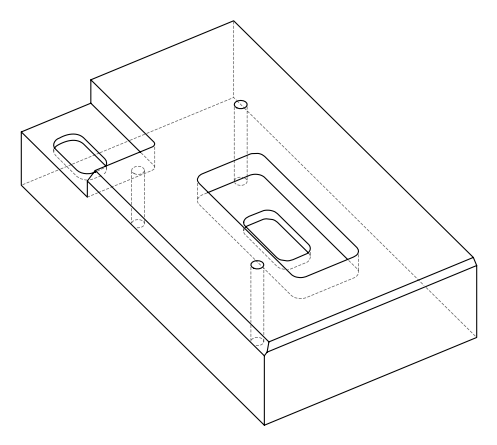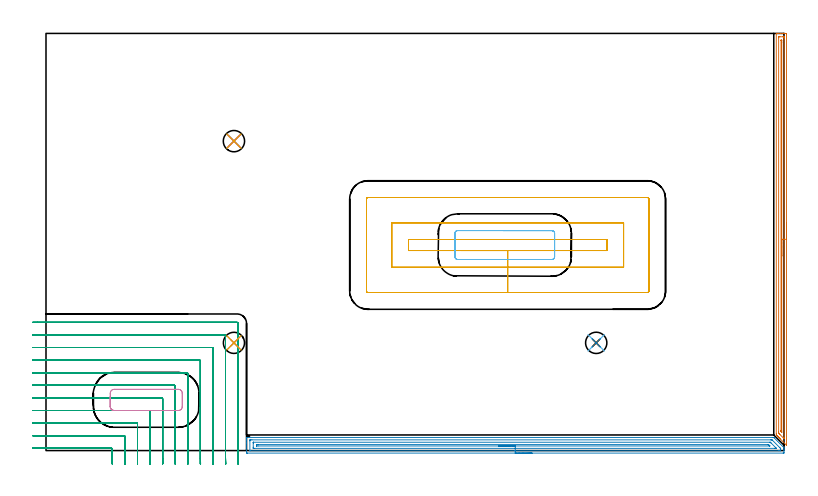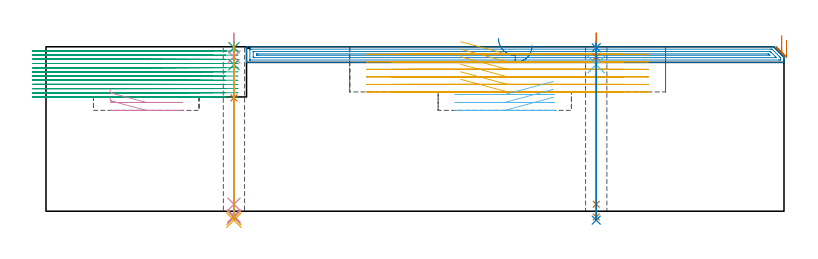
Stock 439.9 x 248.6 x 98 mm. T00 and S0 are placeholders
(PLAN: 17 operations, 11 tool changes, 72.7 min)
(1 AREA_MILL | FG_CHAMFER_SURFACE | UGT0205_001 | 5.97 min | 4614 mm3)
(2 AREA_MILL_1 | FG_CHAMFER_SURFACE_1 | UGT0205_001 | 10.37 min | 13970 mm3)
(3 MILL_CORNER_NOTCH_RECTANGULAR | CORNER_NOTCH_RECTANGULAR | NXT0201_013 | Follow Part, ap 2.5, ae 75% | 38.33 min | 290412 mm3)
(4 MILL_RECTANGULAR_POCKET | POCKET_RECTANGULAR_STRAIGHT | UGT0201_136 | Follow Part, ap 5, ae 75% | 0.68 min | 15371 mm3)
(5 MILL_RECTANGULAR_POCKET_1 | POCKET_RECTANGULAR_STRAIGHT_1 | UGT0201_136 | Follow Part, ap 5, ae 75% | 13.36 min | 385143 mm3)
(6 MILL_RECTANGULAR_POCKET_2 | POCKET_RECTANGULAR_STRAIGHT_2 | UGT0201_136 | Follow Part, ap 5, ae 75% | 1.28 min | 31230 mm3)
(7 SPOT_DRILL | STEP1HOLE | NXT0321_9005460120000 | 0.04 min | 30 mm3)
(8 SPOT_DRILL_1 | STEP1HOLE_1 | NXT0321_9005460120000 | 0.03 min | 18 mm3)
(9 SPOT_DRILL_2 | STEP1HOLE_2 | NXT0321_9005460120000 | 0.03 min | 11 mm3)
(10 DRILL_THROUGH_HOLE_INTO_CENTER | STEP1HOLE | NXT0301_042 | 0.3 min | 2660 mm3)
(11 DRILL_TO_ENLARGE_THROUGH_HOLE | STEP1HOLE | NXT0301_097 | 0.3 min | 5785 mm3)
(12 DRILL_BLIND_HOLE_INTO_CENTER | STEP1HOLE_1 | NXT0301_042 | 0.05 min | 393 mm3)
(13 GUN_DRILL_THROUGH_HOLE | STEP1HOLE_1 | UGT0307_005 | 0.53 min | 4888 mm3)
(14 DRILL_TO_ENLARGE_THROUGH_HOLE_1 | STEP1HOLE_1 | UGT0301_522 | 0.42 min | 7123 mm3)
(15 DRILL_BLIND_HOLE_INTO_CENTER_1 | STEP1HOLE_2 | NXT0301_042 | 0.05 min | 369 mm3)
(16 GUN_DRILL_THROUGH_HOLE_1 | STEP1HOLE_2 | UGT0307_005 | 0.53 min | 4872 mm3)
(17 DRILL_TO_ENLARGE_THROUGH_HOLE_2 | STEP1HOLE_2 | UGT0301_522 | 0.42 min | 7089 mm3)
(TOOL UGT0205_001 | Chamfer Mill 20 x 3 x 45 deg. | D20 FL50 Z2)
(TOOL NXT0201_013 | ENDMILL 10mm | D10 FL30 Z4)
(TOOL UGT0201_136 | Carbide End Mill 20.0 | D20 FL30 Z4)
(TOOL NXT0321_9005460120000 | NC Spot Drill, 142deg, 12mm, Carbide, Uncoated | D12 PA142 FL30 Z2)
(TOOL NXT0301_042 | Carbide Drill 7.1mm [860.1-0710-057A1-MM 2214] | D7.1 PA140 FL85 Z2)
(TOOL NXT0301_097 | Carbide Drill 12.6mm [860.1-1260-063A1-MM 2214] | D12.6 PA140 FL77 Z2)
(TOOL UGT0307_005 | Gun Drill 8.3 mm | D8.3 PA130 FL24 Z1)
(TOOL UGT0301_522 | Carbide Drill 12.7 mm | D12.7 PA118 FL101 Z2)
(OP 1 AREA_MILL)
G17 G21 G94 G90
T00 M6
G54
G17 G0 G90 X441.3 Y135.9 S1061 M3
G43 Z108. H0
Z101.9
G94 G1 Y135.862 Z101.028 F250.
Y135.748 Z100.163
Y135.559 Z99.312
Y135.297 Z98.48
Y134.963 Z97.674
Y134.56 Z96.9
Y134.091 Z96.164
Y133.56 Z95.472
Y132.971 Z94.829
Y132.328 Z94.24
Y131.636 Z93.708
Y130.9 Z93.24
Y130.126 Z92.837
Y129.32 Z92.503
Y128.488 Z92.241
Y127.636 Z92.052
Y126.772 Z91.938
Y125.9 Z91.9
Y3.384
X441.293 Y3.219 Z91.907
X441.116 Y3.384 Z92.084
X437.538 Y6.961 Z95.66
X437.371 Y7.126 Z95.823
X437.21 Y7.289 Z95.988
X437.091 Y7.408 Z96.107
X436.932 Y7.566 Z96.263
X436.778 Y7.721 Z96.419
X436.644 Y7.855 Z96.554
X436.492 Y8.005 Z96.703
X436.346 Y8.152 Z96.851
X436.197 Y8.302 Z97.001
X436.053 Y8.445 Z97.143
X435.915 Y8.584 Z97.283
X435.749 Y8.749 Z97.448
X435.614 Y8.884 Z97.582
X435.303 Y9.197 Z97.894
X435.205 Y9.298 Z97.991
X435.2 Y10.091 Z98.
Y248.416
X435.202 Y248.59 Z97.988
X435.368 Y248.598 Z97.824
X435.54 Y248.6 Z97.659
X435.77 Z97.43
X436.492 Z96.702
X437.733 Z95.464
X439.129 Z94.067
X439.749 Z93.447
X440.628 Z92.569
X440.886 Y248.597 Z92.31
X441.292 Y248.59 Z91.905
X441.296 Y248.386 Z91.902
X441.3 Y247.969 Z91.9
Y125.9
X439.886 Z93.314
X439.885 Y7.532 Z93.315
X439.879 Y7.095 Z93.321
X439.851 Y7.111 Z93.349
X439.801 Y7.158 Z93.399
X439.543 Y7.408 Z93.657
X437.371 Y9.579 Z95.829
X436.861 Y10.091 Z96.339
X436.687 Y10.271 Z96.513
X436.626 Y10.336 Z96.574
X436.621 Y10.381 Z96.579
X436.619 Y10.476 Z96.581
X436.615 Y10.861 Z96.585
X436.614 Y10.985 Z96.586
Y246.056
X436.621 Y246.582 Z96.579
X436.64 Y246.59 Z96.56
X436.712 Y246.595 Z96.488
X436.822 Y246.598 Z96.378
X436.959 Y246.6 Z96.241
X437.371 Z95.829
X439.129 Z94.071
X439.596 Z93.604
X439.804 Y246.597 Z93.396
X439.839 Y246.595 Z93.361
X439.872 Y246.591 Z93.328
X439.879 Y246.546 Z93.321
X439.884 Y246.306 Z93.316
X439.885 Y246.18 Z93.315
X439.886 Y245.41 Z93.314
Y125.9
X438.472 Z94.728
X438.471 Y11.654 Z94.729
X438.469 Y10.985 Z94.731
X438.468 Y10.95 Z94.732
Y10.948
X438.42 Y10.985 Z94.78
X438.25 Y11.155 Z94.95
X438.074 Y11.337 Z95.126
X438.035 Y11.388 Z95.165
X438.032 Y11.504 Z95.168
X438.03 Y11.654 Z95.17
X438.029 Y11.879 Z95.171
X438.028 Y12.105 Z95.172
X438.029 Y244.392 Z95.171
X438.03 Y244.505 Z95.17
X438.033 Y244.56 Z95.167
X438.035 Y244.582 Z95.165
X438.052 Y244.593 Z95.148
X438.25 Z94.95
X438.448 Y244.59 Z94.752
X438.465 Y244.392 Z94.735
X438.468 Y244.17 Z94.732
X438.471 Y243.498 Z94.729
X438.472 Y243.272 Z94.728
Y125.9
Y125.028 Z94.766
Y124.163 Z94.88
Y123.312 Z95.069
Y122.48 Z95.331
Y121.674 Z95.665
Y120.9 Z96.068
Y120.164 Z96.537
Y119.472 Z97.068
Y118.829 Z97.657
Y118.24 Z98.301
Y117.708 Z98.993
Y117.24 Z99.728
Y116.837 Z100.502
Y116.503 Z101.308
Y116.241 Z102.14
Y116.052 Z102.992
Y115.938 Z103.857
Y115.9 Z104.728
G0 Z108.
M5
M2
(OP 2 AREA_MILL_1)
G17 G21 G94 G90
T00 M6
G54
G17 G0 G90 X289.65 Y-1.5 S1061 M3
G43 Z108. H0
Z98.7
G94 G1 X289.612 Z97.828 F250.
X289.498 Z96.964
X289.309 Z96.112
X289.047 Z95.28
X288.713 Z94.474
X288.31 Z93.7
X287.842 Z92.964
X287.31 Z92.272
X286.721 Z91.629
X286.078 Z91.04
X285.386 Z90.509
X284.65 Z90.04
X283.876 Z89.637
X283.07 Z89.303
X282.238 Z89.041
X281.386 Z88.852
X280.522 Z88.738
X279.65 Z88.7
X120.123
X119.853 Y-1.497 Z88.702
X119.51 Y-1.492 Z88.706
X119.5 Y-1.144 Z89.054
Y4.491 Z94.686
Y5.927 Z96.123
Y6.279 Z96.474
Y6.984 Z97.184
Y7.306 Z97.505
X119.507 Y7.732 Z97.923
X119.51 Y7.797 Z97.988
X119.676 Y7.8 Z98.
X432.921
X433.704 Y7.795 Z97.991
X433.815 Y7.686 Z97.884
X433.881 Y7.62 Z97.818
X439.691 Y1.809 Z92.007
X439.79 Y1.708 Z91.904
X439.8 Y1.457 Z91.656
Y0.726 Z90.925
Y0.021 Z90.217
Y-1.225 Z88.972
X439.798 Y-1.491 Z88.705
X439.31 Y-1.5 Z88.7
X279.65
Y-0.086 Z90.114
X121.804 Y-0.085 Z90.115
X121.59 Y-0.083 Z90.117
X121.53 Y-0.08 Z90.12
X121.508 Y-0.077 Z90.123
X121.506 Y-0.072 Z90.128
X121.502 Y-0.038 Z90.162
X121.501 Y0.021 Z90.221
Y5.794 Z95.994
X121.508 Y6.279 Z96.479
X121.51 Y6.375 Z96.575
X121.697 Y6.382 Z96.582
X121.805 Y6.385 Z96.585
X121.91
X122.697 Y6.386 Z96.586
X432.027 Y6.385 Z96.585
X432.134 Y6.384 Z96.584
X432.347 Y6.379 Z96.579
X432.673 Y6.365 Z96.565
X432.765 Y6.279 Z96.479
X432.921 Y6.128 Z96.328
X437.241 Y1.809 Z92.009
X437.389 Y1.659 Z91.859
X437.754 Y1.285 Z91.485
X437.79 Y1.233 Z91.433
X437.794 Y1.161 Z91.361
X437.798 Y1.052 Z91.252
X437.799 Y0.915 Z91.115
Y0.506 Z90.706
X437.792 Y0.021 Z90.221
X437.79 Y-0.075 Z90.125
X437.603 Y-0.082 Z90.118
X437.495 Y-0.085 Z90.115
X437.389
X436.603 Y-0.086 Z90.114
X279.65
Y1.329 Z91.529
X124.178
X123.698 Y1.331 Z91.531
X123.539 Y1.334 Z91.534
X123.519 Y1.335 Z91.535
X123.51 Y1.374 Z91.574
X123.505 Y1.479 Z91.679
X123.502 Y1.611 Z91.811
X123.5 Y1.809 Z92.009
Y2.007 Z92.207
Y4.491 Z94.691
Y4.689 Z94.889
X123.504 Y4.887 Z95.087
X123.508 Y4.943 Z95.143
X123.512 Y4.966 Z95.166
X123.519 Y4.967 Z95.167
X123.578 Y4.97 Z95.17
X123.698 Y4.971 Z95.171
X431.134
X431.549 Y4.97 Z95.17
X431.606 Y4.967 Z95.167
X431.616 Y4.965 Z95.165
X431.662 Y4.927 Z95.127
X431.776 Y4.82 Z95.02
X431.944 Y4.656 Z94.856
X432.027 Y4.574 Z94.774
X434.708 Y1.893 Z92.093
X434.791 Y1.809 Z92.009
X434.874 Y1.724 Z91.924
X435.035 Y1.554 Z91.754
X435.24 Y1.335 Z91.535
X435.184 Y1.333 Z91.533
X434.708 Y1.33 Z91.53
X434.295 Y1.329 Z91.529
X279.65
Y2.743 Z92.943
X126.339
X125.526 Y2.75 Z92.95
X125.51 Y2.751 Z92.951
X125.507 Y2.772 Z92.972
X125.503 Y2.826 Z93.026
X125.501 Y2.934 Z93.134
X125.5 Y3.15 Z93.35
X125.501 Y3.366 Z93.566
X125.503 Y3.474 Z93.674
X125.507 Y3.528 Z93.728
X125.51 Y3.549 Z93.749
X125.53 Y3.553 Z93.753
X125.565 Y3.554 Z93.754
X126.379 Y3.557 Z93.757
X430.28
X430.483 Y3.553 Z93.753
X430.58 Y3.55 Z93.75
X430.679 Y3.46 Z93.66
X430.84 Y3.305 Z93.505
X431.134 Y3.016 Z93.216
X431.3 Y2.844 Z93.044
X431.353 Y2.786 Z92.986
X431.378 Y2.749 Z92.949
X431.094 Y2.743 Z92.943
X279.65
X278.778 Z92.981
X277.914 Z93.095
X277.062 Z93.283
X276.23 Z93.546
X275.424 Z93.88
X274.65 Z94.282
X273.914 Z94.751
X273.222 Z95.282
X272.579 Z95.872
X271.99 Z96.515
X271.458 Z97.207
X270.99 Z97.943
X270.587 Z98.717
X270.253 Z99.522
X269.991 Z100.355
X269.802 Z101.206
X269.688 Z102.071
X269.65 Z102.943
G0 Z108.
M5
M2
(OP 3 MILL_CORNER_NOTCH_RECTANGULAR)
G17 G21 G94 G90
T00 M6
G54
G17 G0 G90 X39.555 Y-8. S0 M3
G43 Z108. H0
Z95.508
G94 G1 X39.509 Y-5. F250.
G2 X39.5 Y-3.846 R75. F500.
G1 Y0.906
G3 X39.006 Y1.4 R0.5
G1 X-5.
X-8. F250.
G0 Z108.
X47.061 Y-8.
Z95.508
G1 X47.01 Y-5.
G2 X47. Y-3.846 R67.5 F500.
G1 Y8.405
G3 X46.505 Y8.9 R0.5
G1 X-5.
X-8. F250.
G0 Z108.
X54.569 Y-7.999
Z95.508
G1 X54.511 Y-5.
G2 X54.5 Y-3.846 R60. F500.
G1 Y15.905
G3 X54.005 Y16.4 R0.5
G1 X-5.
X-8. F250.
G0 Z108.
X62.079 Y-7.999
Z95.508
G1 X62.013 Y-5.
G2 X62. Y-3.846 R52.5 F500.
G1 Y23.405
G3 X61.505 Y23.9 R0.5
G1 X-5.
X-8. F250.
G0 Z108.
X69.592 Y-7.999
Z95.508
G1 X69.515 Y-5.
G2 X69.5 Y-3.846 R45. F500.
G1 Y30.905
G3 X69.005 Y31.4 R0.5
G1 X-5.
X-8. F250.
G0 Z108.
X77.11 Y-7.999
Z95.508
G1 X77.018 Y-5.
G2 X77. Y-3.846 R37.5 F500.
G1 Y38.404
G3 X76.504 Y38.9 R0.5
G1 X-5.
X-8. F250.
G0 Z108.
X84.638 Y-7.998
Z95.508
G1 X84.522 Y-5.
G2 X84.5 Y-3.846 R30. F500.
G1 Y45.904
G3 X84.004 Y46.4 R0.5
G1 X-5.
X-8. F250.
G0 Z108.
X92.183 Y-7.996
Z95.508
G1 X92.03 Y-5.
G2 X92. Y-3.846 R22.5 F500.
G1 Y53.404
G3 X91.504 Y53.9 R0.5
G1 X-5.
X-8. F250.
G0 Z108.
X99.775 Y-7.991
Z95.508
G1 X99.544 Y-5.
G2 X99.5 Y-3.846 R15. F500.
G1 Y60.904
G3 X99.004 Y61.4 R0.5
G1 X-5.
X-8. F250.
G0 Z108.
X107.551 Y-7.964
Z95.508
G1 X107.089 Y-5.
G2 X107. Y-3.846 R7.5 F500.
G1 Y68.403
G3 X106.503 Y68.9 R0.5
G1 X-5.
X-8. F250.
G0 Z108.
X114.5 Y-6.846
Z95.508
G1 Y-3.846
Y75.8 F500.
G3 X113.9 Y76.4 R0.6
G1 X-5.
X-8. F250.
G0 Z108.
X39.502 Y-8.
Z93.017
G1 X39.5 Y-5.
Y-4.959 F500.
Y0.906
G3 X39.006 Y1.4 R0.5
G1 X-5.
X-8. F250.
G0 Z108.
X47.002 Y-8.
Z93.017
G1 X47. Y-5.
Y-4.959 F500.
Y8.405
G3 X46.505 Y8.9 R0.5
G1 X-5.
X-8. F250.
G0 Z108.
X54.502 Y-8.
Z93.017
G1 X54.5 Y-5.
Y-4.959 F500.
Y15.905
G3 X54.005 Y16.4 R0.5
G1 X-5.
X-8. F250.
G0 Z108.
X62.002 Y-8.
Z93.017
G1 X62. Y-5.
Y-4.959 F500.
Y23.405
G3 X61.505 Y23.9 R0.5
G1 X-5.
X-8. F250.
G0 Z108.
X69.503 Y-8.
Z93.017
G1 X69.5 Y-5.
Y-4.959 F500.
Y30.905
G3 X69.005 Y31.4 R0.5
G1 X-5.
X-8. F250.
G0 Z108.
X77.003 Y-8.
Z93.017
G1 X77. Y-5.
Y-4.959 F500.
Y38.404
G3 X76.504 Y38.9 R0.5
G1 X-5.
X-8. F250.
G0 Z108.
X84.504 Y-8.
Z93.017
G1 X84.5 Y-5.
Y-4.959 F500.
Y45.904
G3 X84.004 Y46.4 R0.5
G1 X-5.
X-8. F250.
G0 Z108.
X92.006 Y-8.
Z93.017
G1 X92. Y-5.
Y-4.959 F500.
Y53.404
G3 X91.504 Y53.9 R0.5
G1 X-5.
X-8. F250.
G0 Z108.
X99.508 Y-8.
Z93.017
G1 X99.5 Y-5.
Y-4.959 F500.
Y60.904
G3 X99.004 Y61.4 R0.5
G1 X-5.
X-8. F250.
G0 Z108.
X107.017 Y-8.
Z93.017
G1 X107. Y-5.
Y-4.959 F500.
Y68.403
G3 X106.503 Y68.9 R0.5
G1 X-5.
X-8. F250.
G0 Z108.
X114.5 Y-7.959
Z93.017
G1 Y-4.959
Y75.8 F500.
G3 X113.9 Y76.4 R0.6
G1 X-5.
X-8. F250.
G0 Z108.
X39.5 Y-8.
Z90.525
G1 Y-5.
Y0.906 F500.
G3 X39.006 Y1.4 R0.5
G1 X-5.
X-8. F250.
G0 Z108.
X47. Y-8.
Z90.525
G1 Y-5.
Y8.405 F500.
G3 X46.505 Y8.9 R0.5
G1 X-5.
X-8. F250.
G0 Z108.
X54.5 Y-8.
Z90.525
G1 Y-5.
Y15.905 F500.
G3 X54.005 Y16.4 R0.5
G1 X-5.
X-8. F250.
G0 Z108.
X62. Y-8.
Z90.525
G1 Y-5.
Y23.405 F500.
G3 X61.505 Y23.9 R0.5
G1 X-5.
X-8. F250.
G0 Z108.
X69.5 Y-8.
Z90.525
G1 Y-5.
Y30.905 F500.
G3 X69.005 Y31.4 R0.5
G1 X-5.
X-8. F250.
G0 Z108.
X77. Y-8.
Z90.525
G1 Y-5.
Y38.404 F500.
G3 X76.504 Y38.9 R0.5
G1 X-5.
X-8. F250.
G0 Z108.
X84.5 Y-8.
Z90.525
G1 Y-5.
Y45.904 F500.
G3 X84.004 Y46.4 R0.5
G1 X-5.
X-8. F250.
G0 Z108.
X92. Y-8.
Z90.525
G1 Y-5.
Y53.404 F500.
G3 X91.504 Y53.9 R0.5
G1 X-5.
X-8. F250.
G0 Z108.
X99.5 Y-8.
Z90.525
G1 Y-5.
Y60.904 F500.
G3 X99.004 Y61.4 R0.5
G1 X-5.
X-8. F250.
G0 Z108.
X107. Y-8.
Z90.525
G1 Y-5.
Y68.403 F500.
G3 X106.503 Y68.9 R0.5
G1 X-5.
X-8. F250.
G0 Z108.
X114.5 Y-8.
Z90.525
G1 Y-5.
Y75.8 F500.
G3 X113.9 Y76.4 R0.6
G1 X-5.
X-8. F250.
G0 Z108.
X39.5 Y-8.
Z88.033
G1 Y-5.
Y0.906 F500.
G3 X39.006 Y1.4 R0.5
G1 X-5.
X-8. F250.
G0 Z108.
X47. Y-8.
Z88.033
G1 Y-5.
Y8.405 F500.
G3 X46.505 Y8.9 R0.5
G1 X-5.
X-8. F250.
G0 Z108.
X54.5 Y-8.
Z88.033
G1 Y-5.
Y15.905 F500.
G3 X54.005 Y16.4 R0.5
G1 X-5.
X-8. F250.
G0 Z108.
X62. Y-8.
Z88.033
G1 Y-5.
Y23.405 F500.
G3 X61.505 Y23.9 R0.5
G1 X-5.
X-8. F250.
G0 Z108.
X69.5 Y-8.
Z88.033
G1 Y-5.
Y30.905 F500.
G3 X69.005 Y31.4 R0.5
G1 X-5.
X-8. F250.
G0 Z108.
X77. Y-8.
Z88.033
G1 Y-5.
Y38.404 F500.
G3 X76.504 Y38.9 R0.5
G1 X-5.
X-8. F250.
G0 Z108.
X84.5 Y-8.
Z88.033
G1 Y-5.
Y45.904 F500.
G3 X84.004 Y46.4 R0.5
G1 X-5.
X-8. F250.
G0 Z108.
X92. Y-8.
Z88.033
G1 Y-5.
Y53.404 F500.
G3 X91.504 Y53.9 R0.5
G1 X-5.
X-8. F250.
G0 Z108.
X99.5 Y-8.
Z88.033
G1 Y-5.
Y60.904 F500.
G3 X99.004 Y61.4 R0.5
G1 X-5.
X-8. F250.
G0 Z108.
X107. Y-8.
Z88.033
G1 Y-5.
Y68.403 F500.
G3 X106.503 Y68.9 R0.5
G1 X-5.
X-8. F250.
G0 Z108.
X114.5 Y-8.
Z88.033
G1 Y-5.
Y75.8 F500.
G3 X113.9 Y76.4 R0.6
G1 X-5.
X-8. F250.
G0 Z108.
X39.5 Y-8.
Z85.542
G1 Y-5.
Y0.906 F500.
G3 X39.006 Y1.4 R0.5
G1 X-5.
X-8. F250.
G0 Z108.
X47. Y-8.
Z85.542
G1 Y-5.
Y8.405 F500.
G3 X46.505 Y8.9 R0.5
G1 X-5.
X-8. F250.
G0 Z108.
X54.5 Y-8.
Z85.542
G1 Y-5.
Y15.905 F500.
G3 X54.005 Y16.4 R0.5
G1 X-5.
X-8. F250.
G0 Z108.
X62. Y-8.
Z85.542
G1 Y-5.
Y23.405 F500.
G3 X61.505 Y23.9 R0.5
G1 X-5.
X-8. F250.
G0 Z108.
X69.5 Y-8.
Z85.542
G1 Y-5.
Y30.905 F500.
G3 X69.005 Y31.4 R0.5
G1 X-5.
X-8. F250.
G0 Z108.
X77. Y-8.
Z85.542
G1 Y-5.
Y38.404 F500.
G3 X76.504 Y38.9 R0.5
G1 X-5.
X-8. F250.
G0 Z108.
X84.5 Y-8.
Z85.542
G1 Y-5.
Y45.904 F500.
G3 X84.004 Y46.4 R0.5
G1 X-5.
X-8. F250.
G0 Z108.
X92. Y-8.
Z85.542
G1 Y-5.
Y53.404 F500.
G3 X91.504 Y53.9 R0.5
G1 X-5.
X-8. F250.
G0 Z108.
X99.5 Y-8.
Z85.542
G1 Y-5.
Y60.904 F500.
G3 X99.004 Y61.4 R0.5
G1 X-5.
X-8. F250.
G0 Z108.
X107. Y-8.
Z85.542
G1 Y-5.
Y68.403 F500.
G3 X106.503 Y68.9 R0.5
G1 X-5.
X-8. F250.
G0 Z108.
X114.5 Y-8.
Z85.542
G1 Y-5.
Y75.8 F500.
G3 X113.9 Y76.4 R0.6
G1 X-5.
X-8. F250.
G0 Z108.
X39.5 Y-8.
Z83.05
G1 Y-5.
Y0.906 F500.
G3 X39.006 Y1.4 R0.5
G1 X-5.
X-8. F250.
G0 Z108.
X47. Y-8.
Z83.05
G1 Y-5.
Y8.405 F500.
G3 X46.505 Y8.9 R0.5
G1 X-5.
X-8. F250.
G0 Z108.
X54.5 Y-8.
Z83.05
G1 Y-5.
Y15.905 F500.
G3 X54.005 Y16.4 R0.5
G1 X-5.
X-8. F250.
G0 Z108.
X62. Y-8.
Z83.05
G1 Y-5.
Y23.405 F500.
G3 X61.505 Y23.9 R0.5
G1 X-5.
X-8. F250.
G0 Z108.
X69.5 Y-8.
Z83.05
G1 Y-5.
Y30.905 F500.
G3 X69.005 Y31.4 R0.5
G1 X-5.
X-8. F250.
G0 Z108.
X77. Y-8.
Z83.05
G1 Y-5.
Y38.404 F500.
G3 X76.504 Y38.9 R0.5
G1 X-5.
X-8. F250.
G0 Z108.
X84.5 Y-8.
Z83.05
G1 Y-5.
Y45.904 F500.
G3 X84.004 Y46.4 R0.5
G1 X-5.
X-8. F250.
G0 Z108.
X92. Y-8.
Z83.05
G1 Y-5.
Y53.404 F500.
G3 X91.504 Y53.9 R0.5
G1 X-5.
X-8. F250.
G0 Z108.
X99.5 Y-8.
Z83.05
G1 Y-5.
Y60.904 F500.
G3 X99.004 Y61.4 R0.5
G1 X-5.
X-8. F250.
G0 Z108.
X107. Y-8.
Z83.05
G1 Y-5.
Y68.403 F500.
G3 X106.503 Y68.9 R0.5
G1 X-5.
X-8. F250.
G0 Z108.
X114.5 Y-8.
Z83.05
G1 Y-5.
Y75.8 F500.
G3 X113.9 Y76.4 R0.6
G1 X-5.
X-8. F250.
G0 Z108.
X39.5 Y-8.
Z80.558
G1 Y-5.
Y0.906 F500.
G3 X39.006 Y1.4 R0.5
G1 X-5.
X-8. F250.
G0 Z108.
X47. Y-8.
Z80.558
G1 Y-5.
Y8.405 F500.
G3 X46.505 Y8.9 R0.5
G1 X-5.
X-8. F250.
G0 Z108.
X54.5 Y-8.
Z80.558
G1 Y-5.
Y15.905 F500.
G3 X54.005 Y16.4 R0.5
G1 X-5.
X-8. F250.
G0 Z108.
X62. Y-8.
Z80.558
G1 Y-5.
Y23.405 F500.
G3 X61.505 Y23.9 R0.5
G1 X-5.
X-8. F250.
G0 Z108.
X69.5 Y-8.
Z80.558
G1 Y-5.
Y30.905 F500.
G3 X69.005 Y31.4 R0.5
G1 X-5.
X-8. F250.
G0 Z108.
X77. Y-8.
Z80.558
G1 Y-5.
Y38.404 F500.
G3 X76.504 Y38.9 R0.5
G1 X-5.
X-8. F250.
G0 Z108.
X84.5 Y-8.
Z80.558
G1 Y-5.
Y45.904 F500.
G3 X84.004 Y46.4 R0.5
G1 X-5.
X-8. F250.
G0 Z108.
X92. Y-8.
Z80.558
G1 Y-5.
Y53.404 F500.
G3 X91.504 Y53.9 R0.5
G1 X-5.
X-8. F250.
G0 Z108.
X99.5 Y-8.
Z80.558
G1 Y-5.
Y60.904 F500.
G3 X99.004 Y61.4 R0.5
G1 X-5.
X-8. F250.
G0 Z108.
X107. Y-8.
Z80.558
G1 Y-5.
Y68.403 F500.
G3 X106.503 Y68.9 R0.5
G1 X-5.
X-8. F250.
G0 Z108.
X114.5 Y-8.
Z80.558
G1 Y-5.
Y75.8 F500.
G3 X113.9 Y76.4 R0.6
G1 X-5.
X-8. F250.
G0 Z108.
X39.5 Y-8.
Z78.067
G1 Y-5.
Y0.906 F500.
G3 X39.006 Y1.4 R0.5
G1 X-5.
X-8. F250.
G0 Z108.
X47. Y-8.
Z78.067
G1 Y-5.
Y8.405 F500.
G3 X46.505 Y8.9 R0.5
G1 X-5.
X-8. F250.
G0 Z108.
X54.5 Y-8.
Z78.067
G1 Y-5.
Y15.905 F500.
G3 X54.005 Y16.4 R0.5
G1 X-5.
X-8. F250.
G0 Z108.
X62. Y-8.
Z78.067
G1 Y-5.
Y23.405 F500.
G3 X61.505 Y23.9 R0.5
G1 X-5.
X-8. F250.
G0 Z108.
X69.5 Y-8.
Z78.067
G1 Y-5.
Y30.905 F500.
G3 X69.005 Y31.4 R0.5
G1 X-5.
X-8. F250.
G0 Z108.
X77. Y-8.
Z78.067
G1 Y-5.
Y38.404 F500.
G3 X76.504 Y38.9 R0.5
G1 X-5.
X-8. F250.
G0 Z108.
X84.5 Y-8.
Z78.067
G1 Y-5.
Y45.904 F500.
G3 X84.004 Y46.4 R0.5
G1 X-5.
X-8. F250.
G0 Z108.
X92. Y-8.
Z78.067
G1 Y-5.
Y53.404 F500.
G3 X91.504 Y53.9 R0.5
G1 X-5.
X-8. F250.
G0 Z108.
X99.5 Y-8.
Z78.067
G1 Y-5.
Y60.904 F500.
G3 X99.004 Y61.4 R0.5
G1 X-5.
X-8. F250.
G0 Z108.
X107. Y-8.
Z78.067
G1 Y-5.
Y68.403 F500.
G3 X106.503 Y68.9 R0.5
G1 X-5.
X-8. F250.
G0 Z108.
X114.5 Y-8.
Z78.067
G1 Y-5.
Y75.8 F500.
G3 X113.9 Y76.4 R0.6
G1 X-5.
X-8. F250.
G0 Z108.
X39.5 Y-8.
Z75.575
G1 Y-5.
Y0.906 F500.
G3 X39.006 Y1.4 R0.5
G1 X-5.
X-8. F250.
G0 Z108.
X47. Y-8.
Z75.575
G1 Y-5.
Y8.405 F500.
G3 X46.505 Y8.9 R0.5
G1 X-5.
X-8. F250.
G0 Z108.
X54.5 Y-8.
Z75.575
G1 Y-5.
Y15.905 F500.
G3 X54.005 Y16.4 R0.5
G1 X-5.
X-8. F250.
G0 Z108.
X62. Y-8.
Z75.575
G1 Y-5.
Y23.405 F500.
G3 X61.505 Y23.9 R0.5
G1 X-5.
X-8. F250.
G0 Z108.
X69.5 Y-8.
Z75.575
G1 Y-5.
Y30.905 F500.
G3 X69.005 Y31.4 R0.5
G1 X-5.
X-8. F250.
G0 Z108.
X77. Y-8.
Z75.575
G1 Y-5.
Y38.404 F500.
G3 X76.504 Y38.9 R0.5
G1 X-5.
X-8. F250.
G0 Z108.
X84.5 Y-8.
Z75.575
G1 Y-5.
Y45.904 F500.
G3 X84.004 Y46.4 R0.5
G1 X-5.
X-8. F250.
G0 Z108.
X92. Y-8.
Z75.575
G1 Y-5.
Y53.404 F500.
G3 X91.504 Y53.9 R0.5
G1 X-5.
X-8. F250.
G0 Z108.
X99.5 Y-8.
Z75.575
G1 Y-5.
Y60.904 F500.
G3 X99.004 Y61.4 R0.5
G1 X-5.
X-8. F250.
G0 Z108.
X107. Y-8.
Z75.575
G1 Y-5.
Y68.403 F500.
G3 X106.503 Y68.9 R0.5
G1 X-5.
X-8. F250.
G0 Z108.
X114.5 Y-8.
Z75.575
G1 Y-5.
Y75.8 F500.
G3 X113.9 Y76.4 R0.6
G1 X-5.
X-8. F250.
G0 Z108.
X39.5 Y-8.
Z73.083
G1 Y-5.
Y0.906 F500.
G3 X39.006 Y1.4 R0.5
G1 X-5.
X-8. F250.
G0 Z108.
X47. Y-8.
Z73.083
G1 Y-5.
Y8.405 F500.
G3 X46.505 Y8.9 R0.5
G1 X-5.
X-8. F250.
G0 Z108.
X54.5 Y-8.
Z73.083
G1 Y-5.
Y15.905 F500.
G3 X54.005 Y16.4 R0.5
G1 X-5.
X-8. F250.
G0 Z108.
X62. Y-8.
Z73.083
G1 Y-5.
Y23.405 F500.
G3 X61.505 Y23.9 R0.5
G1 X-5.
X-8. F250.
G0 Z108.
X69.5 Y-8.
Z73.083
G1 Y-5.
Y30.905 F500.
G3 X69.005 Y31.4 R0.5
G1 X-5.
X-8. F250.
G0 Z108.
X77. Y-8.
Z73.083
G1 Y-5.
Y38.404 F500.
G3 X76.504 Y38.9 R0.5
G1 X-5.
X-8. F250.
G0 Z108.
X84.5 Y-8.
Z73.083
G1 Y-5.
Y45.904 F500.
G3 X84.004 Y46.4 R0.5
G1 X-5.
X-8. F250.
G0 Z108.
X92. Y-8.
Z73.083
G1 Y-5.
Y53.404 F500.
G3 X91.504 Y53.9 R0.5
G1 X-5.
X-8. F250.
G0 Z108.
X99.5 Y-8.
Z73.083
G1 Y-5.
Y60.904 F500.
G3 X99.004 Y61.4 R0.5
G1 X-5.
X-8. F250.
G0 Z108.
X107. Y-8.
Z73.083
G1 Y-5.
Y68.403 F500.
G3 X106.503 Y68.9 R0.5
G1 X-5.
X-8. F250.
G0 Z108.
X114.5 Y-8.
Z73.083
G1 Y-5.
Y75.8 F500.
G3 X113.9 Y76.4 R0.6
G1 X-5.
X-8. F250.
G0 Z108.
X39.5 Y-8.
Z70.592
G1 Y-5.
Y0.906 F500.
G3 X39.006 Y1.4 R0.5
G1 X-5.
X-8. F250.
G0 Z108.
X47. Y-8.
Z70.592
G1 Y-5.
Y8.405 F500.
G3 X46.505 Y8.9 R0.5
G1 X-5.
X-8. F250.
G0 Z108.
X54.5 Y-8.
Z70.592
G1 Y-5.
Y15.905 F500.
G3 X54.005 Y16.4 R0.5
G1 X-5.
X-8. F250.
G0 Z108.
X62. Y-8.
Z70.592
G1 Y-5.
Y23.405 F500.
G3 X61.505 Y23.9 R0.5
G1 X-5.
X-8. F250.
G0 Z108.
X69.5 Y-8.
Z70.592
G1 Y-5.
Y30.905 F500.
G3 X69.005 Y31.4 R0.5
G1 X-5.
X-8. F250.
G0 Z108.
X77. Y-8.
Z70.592
G1 Y-5.
Y38.404 F500.
G3 X76.504 Y38.9 R0.5
G1 X-5.
X-8. F250.
G0 Z108.
X84.5 Y-8.
Z70.592
G1 Y-5.
Y45.904 F500.
G3 X84.004 Y46.4 R0.5
G1 X-5.
X-8. F250.
G0 Z108.
X92. Y-8.
Z70.592
G1 Y-5.
Y53.404 F500.
G3 X91.504 Y53.9 R0.5
G1 X-5.
X-8. F250.
G0 Z108.
X99.5 Y-8.
Z70.592
G1 Y-5.
Y60.904 F500.
G3 X99.004 Y61.4 R0.5
G1 X-5.
X-8. F250.
G0 Z108.
X107. Y-8.
Z70.592
G1 Y-5.
Y68.403 F500.
G3 X106.503 Y68.9 R0.5
G1 X-5.
X-8. F250.
G0 Z108.
X114.5 Y-8.
Z70.592
G1 Y-5.
Y75.8 F500.
G3 X113.9 Y76.4 R0.6
G1 X-5.
X-8. F250.
G0 Z108.
X39.5 Y-8.
Z68.1
G1 Y-5.
Y0.906 F500.
G3 X39.006 Y1.4 R0.5
G1 X-5.
X-8. F250.
G0 Z108.
X47. Y-8.
Z68.1
G1 Y-5.
Y8.405 F500.
G3 X46.505 Y8.9 R0.5
G1 X-5.
X-8. F250.
G0 Z108.
X54.5 Y-8.
Z68.1
G1 Y-5.
Y15.905 F500.
G3 X54.005 Y16.4 R0.5
G1 X-5.
X-8. F250.
G0 Z108.
X62. Y-8.
Z68.1
G1 Y-5.
Y23.405 F500.
G3 X61.505 Y23.9 R0.5
G1 X-5.
X-8. F250.
G0 Z108.
X69.5 Y-8.
Z68.1
G1 Y-5.
Y30.905 F500.
G3 X69.005 Y31.4 R0.5
G1 X-5.
X-8. F250.
G0 Z108.
X77. Y-8.
Z68.1
G1 Y-5.
Y38.404 F500.
G3 X76.504 Y38.9 R0.5
G1 X-5.
X-8. F250.
G0 Z108.
X84.5 Y-8.
Z68.1
G1 Y-5.
Y45.904 F500.
G3 X84.004 Y46.4 R0.5
G1 X-5.
X-8. F250.
G0 Z108.
X92. Y-8.
Z68.1
G1 Y-5.
Y53.404 F500.
G3 X91.504 Y53.9 R0.5
G1 X-5.
X-8. F250.
G0 Z108.
X99.5 Y-8.
Z68.1
G1 Y-5.
Y60.904 F500.
G3 X99.004 Y61.4 R0.5
G1 X-5.
X-8. F250.
G0 Z108.
X107. Y-8.
Z68.1
G1 Y-5.
Y68.403 F500.
G3 X106.503 Y68.9 R0.5
G1 X-5.
X-8. F250.
G0 Z108.
X114.5 Y-8.
Z68.1
G1 Y-5.
Y75.8 F500.
G3 X113.9 Y76.4 R0.6
G1 X-5.
X-8. F250.
G0 Z108.
M5
M2
(OP 4 MILL_RECTANGULAR_POCKET)
G17 G21 G94 G90
T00 M6
G54
G17 G0 G90 X38.3 Y32.311 S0 M3
G43 Z108. H0
Z72.575
G94 G1 Y26.048 Z70.897 F250.
X38.364 Y25.639 Z70.786
X38.501 Y25.248 Z70.675
X38.705 Y24.888 Z70.564
X38.97 Y24.57 Z70.453
X39.288 Y24.305 Z70.342
X39.648 Y24.101 Z70.231
X40.039 Y23.964 Z70.12
X40.448 Y23.9 Z70.009
X40.6 Z69.969
X59.75 Z64.837
X78.9 F500.
G3 X81.2 Y26.2 R2.3
G1 Y34.2
G3 X78.9 Y36.5 R2.3
G1 X40.6
G3 X38.3 Y34.2 R2.3
G1 Y26.2
G3 X40.6 Y23.9 R2.3
G1 X59.75
X60.75
G0 X38.3 Y32.311 Z67.837
G1 Y26.048 Z66.159 F250.
X38.364 Y25.639 Z66.049
X38.501 Y25.248 Z65.938
X38.705 Y24.888 Z65.827
X38.97 Y24.57 Z65.716
X39.288 Y24.305 Z65.605
X39.648 Y24.101 Z65.494
X40.039 Y23.964 Z65.383
X40.448 Y23.9 Z65.272
X40.6 Z65.231
X59.75 Z60.1
X78.9 F500.
G3 X81.2 Y26.2 R2.3
G1 Y34.2
G3 X78.9 Y36.5 R2.3
G1 X40.6
G3 X38.3 Y34.2 R2.3
G1 Y26.2
G3 X40.6 Y23.9 R2.3
G1 X59.75
X60.75
G0 Z108.
M5
M2
(OP 5 MILL_RECTANGULAR_POCKET_1)
G17 G21 G94 G90
T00 M6
G54
G17 G0 G90 X247.172 Y119.2 S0 M3
G43 Z108. H0
Z101.
G94 G1 X275.1 Z93.517 F250.
X334.2 F500.
Y125.8
X216.
Y119.2
X275.1
Y109.2
X344.2
Y135.8
X206.
Y109.2
X275.1
Y94.2
X358.4
G3 X359.2 Y95. R0.8
G1 Y150.
G3 X358.4 Y150.8 R0.8
G1 X191.8
G3 X191. Y150. R0.8
G1 Y95.
G3 X191.8 Y94.2 R0.8
G1 X275.1
X276.1
G0 X247.172 Y119.2 Z96.517
G1 X275.1 Z89.033 F250.
X334.2 F500.
Y125.8
X216.
Y119.2
X275.1
Y109.2
X344.2
Y135.8
X206.
Y109.2
X275.1
Y94.2
X358.4
G3 X359.2 Y95. R0.8
G1 Y150.
G3 X358.4 Y150.8 R0.8
G1 X191.8
G3 X191. Y150. R0.8
G1 Y95.
G3 X191.8 Y94.2 R0.8
G1 X275.1
X276.1
G0 X247.172 Y119.2 Z92.033
G1 X275.1 Z84.55 F250.
X334.2 F500.
Y125.8
X216.
Y119.2
X275.1
Y109.2
X344.2
Y135.8
X206.
Y109.2
X275.1
Y94.2
X358.4
G3 X359.2 Y95. R0.8
G1 Y150.
G3 X358.4 Y150.8 R0.8
G1 X191.8
G3 X191. Y150. R0.8
G1 Y95.
G3 X191.8 Y94.2 R0.8
G1 X275.1
X276.1
G0 X247.172 Y119.2 Z87.55
G1 X275.1 Z80.067 F250.
X334.2 F500.
Y125.8
X216.
Y119.2
X275.1
Y109.2
X344.2
Y135.8
X206.
Y109.2
X275.1
Y94.2
X358.4
G3 X359.2 Y95. R0.8
G1 Y150.
G3 X358.4 Y150.8 R0.8
G1 X191.8
G3 X191. Y150. R0.8
G1 Y95.
G3 X191.8 Y94.2 R0.8
G1 X275.1
X276.1
G0 X247.172 Y119.2 Z83.067
G1 X275.1 Z75.583 F250.
X334.2 F500.
Y125.8
X216.
Y119.2
X275.1
Y109.2
X344.2
Y135.8
X206.
Y109.2
X275.1
Y94.2
X358.4
G3 X359.2 Y95. R0.8
G1 Y150.
G3 X358.4 Y150.8 R0.8
G1 X191.8
G3 X191. Y150. R0.8
G1 Y95.
G3 X191.8 Y94.2 R0.8
G1 X275.1
X276.1
G0 X247.172 Y119.2 Z78.583
G1 X275.1 Z71.1 F250.
X334.2 F500.
Y125.8
X216.
Y119.2
X275.1
Y109.2
X344.2
Y135.8
X206.
Y109.2
X275.1
Y94.2
X358.4
G3 X359.2 Y95. R0.8
G1 Y150.
G3 X358.4 Y150.8 R0.8
G1 X191.8
G3 X191. Y150. R0.8
G1 Y95.
G3 X191.8 Y94.2 R0.8
G1 X275.1
X276.1
G0 Z108.
M5
M2
(OP 6 MILL_RECTANGULAR_POCKET_2)
G17 G21 G94 G90
T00 M6
G54
G17 G0 G90 X302.248 Y130.92 S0 M3
G43 Z108. H0
Z77.312
G94 G1 X301.945 Y131.042 Z77.225 F250.
X301.627 Y131.1 Z77.138
X273.4 Z69.575
X245.3 F500.
G3 X243.7 Y129.5 R1.6
G1 Y115.5
G3 X245.3 Y113.9 R1.6
G1 X301.5
G3 X303.1 Y115.5 R1.6
G1 Y129.5
G3 X301.5 Y131.1 R1.6
G1 X273.4
X272.4
G0 X302.248 Y130.92 Z72.575
G1 X301.945 Y131.042 Z72.487 F250.
X301.627 Y131.1 Z72.401
X273.4 Z64.837
X245.3 F500.
G3 X243.7 Y129.5 R1.6
G1 Y115.5
G3 X245.3 Y113.9 R1.6
G1 X301.5
G3 X303.1 Y115.5 R1.6
G1 Y129.5
G3 X301.5 Y131.1 R1.6
G1 X273.4
X272.4
G0 X302.248 Y130.92 Z67.837
G1 X301.945 Y131.042 Z67.75 F250.
X301.627 Y131.1 Z67.663
X273.4 Z60.1
X245.3 F500.
G3 X243.7 Y129.5 R1.6
G1 Y115.5
G3 X245.3 Y113.9 R1.6
G1 X301.5
G3 X303.1 Y115.5 R1.6
G1 Y129.5
G3 X301.5 Y131.1 R1.6
G1 X273.4
X272.4
G0 Z108.
M5
M2
(OP 7 SPOT_DRILL)
G17 G21 G94 G90
T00 M6
G54
G17 G0 G90 X112. Y64.2 S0 M3
G43 Z108. H0
G94 G81 G98 Z67.549 F250. R71.1
G80
M5
M2
(OP 8 SPOT_DRILL_1)
G17 G21 G94 G90
T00 M6
G54
G17 G0 G90 X327.9 Y64.2 S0 M3
G43 Z108. H0
G94 G81 G98 Z97.449 F250. R101.
G80
M5
M2
(OP 9 SPOT_DRILL_2)
G17 G21 G94 G90
T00 M6
G54
G17 G0 G90 X112. Y184.4 S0 M3
G43 Z108. H0
G94 G81 G98 Z97.449 F250. R101.
G80
M5
M2
(OP 10 DRILL_THROUGH_HOLE_INTO_CENTER)
G17 G21 G94 G90
T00 M6
G54
G17 G0 G90 X112. Y64.2 S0 M3
G43 Z108. H1
G94 G73 G98 Z-2.792 F250. Q7.089 R70.1
G80
M5
M2
(OP 11 DRILL_TO_ENLARGE_THROUGH_HOLE)
G17 G21 G94 G90
T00 M6
G54
G17 G0 G90 X112. Y64.2 S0 M3
G43 Z108. H1
G94 G73 G98 Z-3.793 F250. Q11.982 R70.1
G80
M5
M2
(OP 12 DRILL_BLIND_HOLE_INTO_CENTER)
G17 G21 G94 G90
T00 M6
G54
G17 G0 G90 X327.9 Y64.2 S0 M3
G43 Z108. H1
G94 G81 G98 Z87.35 F250. R100.
G80
M5
M2
(OP 13 GUN_DRILL_THROUGH_HOLE)
G17 G21 G94 G90
T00 M6
G54
G17 G0 G90 X327.9 Y64.2 M8
G43 Z108. H0
Z106.16
S716 M3
G94 G1 Z91.915 F125. M26
G4 X.084
Z4.15 F250.
G4 X.084
Z-3.435 F125.
G4 X.084
M5
M9
G0 Z106.16
Z108.
M2
(OP 14 DRILL_TO_ENLARGE_THROUGH_HOLE_1)
G17 G21 G94 G90
T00 M6
G54
G17 G0 G90 X327.9 Y64.2 S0 M3
G43 Z108. H0
G94 G73 G98 Z-5.315 F250. Q11.479 R100.
G80
M5
M2
(OP 15 DRILL_BLIND_HOLE_INTO_CENTER_1)
G17 G21 G94 G90
T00 M6
G54
G17 G0 G90 X112. Y184.4 S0 M3
G43 Z108. H1
G94 G81 G98 Z87.35 F250. R100.
G80
M5
M2
(OP 16 GUN_DRILL_THROUGH_HOLE_1)
G17 G21 G94 G90
T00 M6
G54
G17 G0 G90 X112. Y184.4 M8
G43 Z108. H0
Z106.16
S716 M3
G94 G1 Z91.915 F125. M26
G4 X.084
Z4.15 F250.
G4 X.084
Z-3.435 F125.
G4 X.084
M5
M9
G0 Z106.16
Z108.
M2
(OP 17 DRILL_TO_ENLARGE_THROUGH_HOLE_2)
G17 G21 G94 G90
T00 M6
G54
G17 G0 G90 X112. Y184.4 S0 M3
G43 Z108. H0
G94 G73 G98 Z-5.315 F250. Q11.479 R100.
G80
M5
M2
